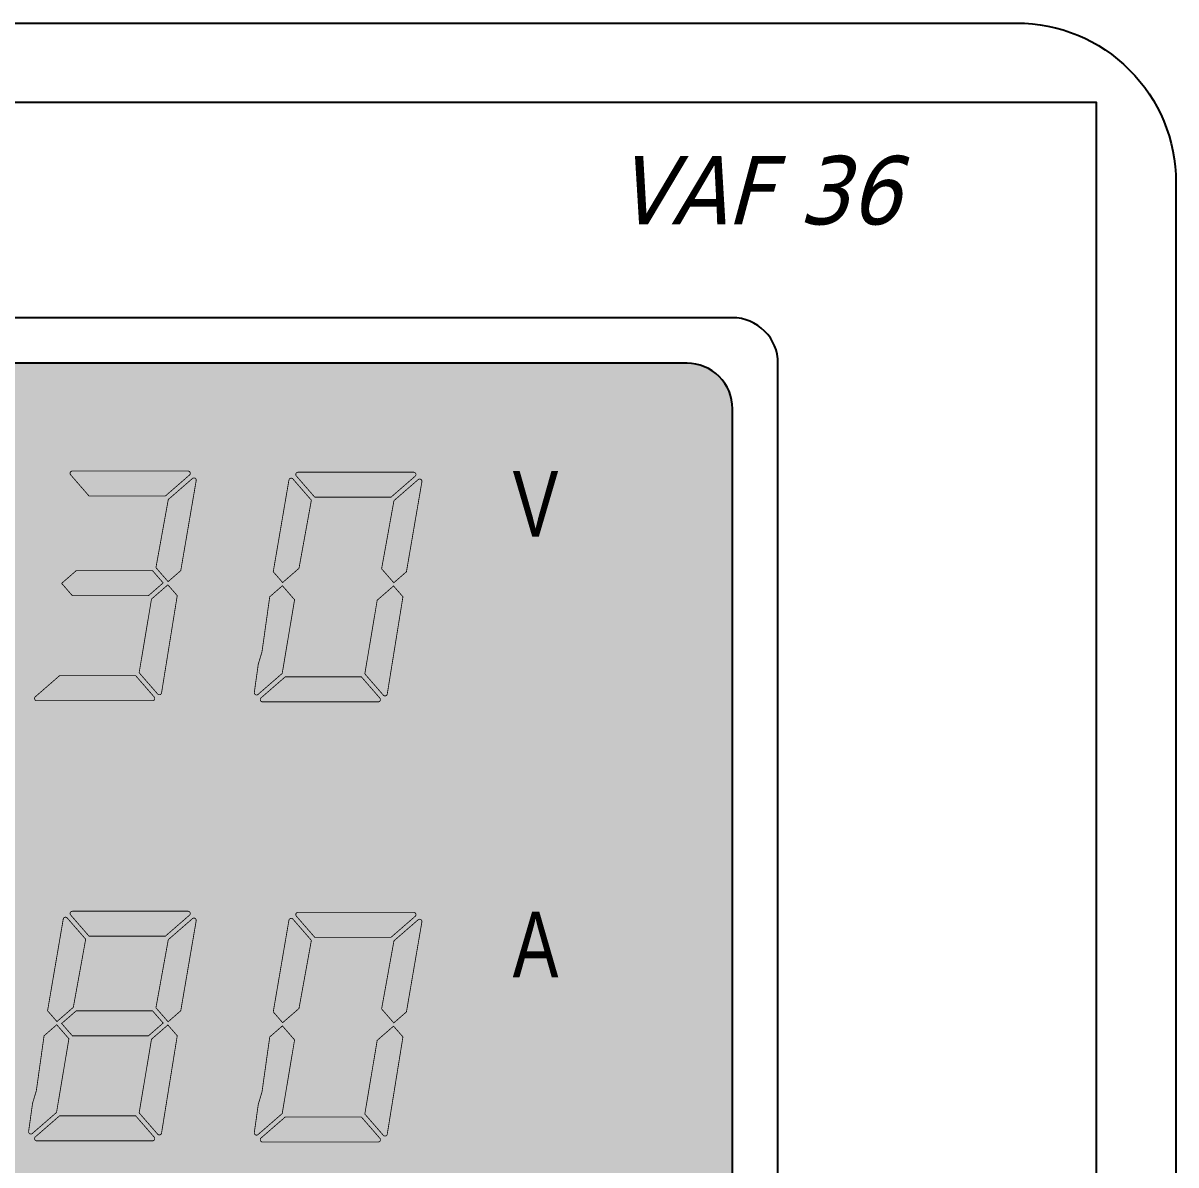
# Model space of a CAD drawing. Header units: millimetres. Extents: x 44190 to 77260, y -67199 to -50358.
# Drawn here: x 55471.2 to 55521.9, y -55963.5 to -55913.2 of the extents above; entities that cross this region are included whole.
import ezdxf

# ---------------------------------------------------------------- set-up
doc = ezdxf.new("R2010")
doc.units = ezdxf.units.MM
doc.header["$LTSCALE"] = 3
doc.layers.add('Text', color=7, linetype='Continuous', lineweight=13)
doc.styles.get("Standard").update_dxf_attribs({"font": 'arial.ttf'})
doc.styles.add('T25', font='', dxfattribs={"width": 0.8})
doc.styles.get('T25').set_extended_font_data('Dotum')

# ---------------------------------------------------------------- blocks, each defined once
blk = doc.blocks.new('*U22')
at = {"lineweight": 9}
h = blk.add_hatch(color=250, dxfattribs=at)
h.set_gradient(color1=(217, 227, 231), color2=(224, 232, 235), one_color=1, tint=0.9, name='INVCYLINDER')
edge = h.paths.add_edge_path()
edge.add_line((-28, -74.958), (28, -74.958))
edge.add_arc((28, -72.958), 2, 270, 360)
edge.add_line((30, -72.958), (30, -16.958))
edge.add_arc((28, -16.958), 2, 0, 90)
edge.add_line((28, -14.958), (-28, -14.958))
edge.add_arc((-28, -16.958), 2, 90, 180)
edge.add_line((-30, -16.958), (-30, -72.958))
edge.add_arc((-28, -72.958), 2, 180, 270)
for points in [[(-42.5, 0), (42.5, 0, -0.414214), (49.5, -7), (49.5, -92, -0.414214), (42.5, -99), (-42.5, -99, -0.414214), (-49.5, -92), (-49.5, -7, -0.414214)], [(-28, -74.958), (28, -74.958, 0.414214), (30, -72.958), (30, -16.958, 0.414214), (28, -14.958), (-28, -14.958, 0.414214), (-30, -16.958), (-30, -72.958, 0.414214)]]:
    blk.add_lwpolyline(points, format="xyb", close=True)
at = {"color": 56}
blk.add_lwpolyline([(-46, -95.5), (46, -95.5), (46, -3.5), (-46, -3.5)], close=True, dxfattribs=at)
at = {"color": 252, "true_color": 0x9e9e8a}
blk.add_lwpolyline([(-30, -76.958), (30, -76.958, 0.414214), (32, -74.958), (32, -14.958, 0.414214), (30, -12.958), (-30, -12.958, 0.414214), (-32, -14.958), (-32, -74.958, 0.414214)], format="xyb", close=True, dxfattribs=at)
at = {"color": 250, "linetype": 'ByBlock', "lineweight": -2, "const_width": 0.0353}
for points in [[(0.895, -19.866), (0.888, -19.857), (0.882, -19.847), (0.877, -19.836), (0.873, -19.825), (0.871, -19.813), (0.871, -19.801), (0.874, -19.774), (0.884, -19.75), (0.9, -19.73), (0.92, -19.715), (0.944, -19.704), (0.971, -19.701), (6.056, -19.701), (6.082, -19.704), (6.106, -19.715), (6.127, -19.73), (6.142, -19.75), (6.152, -19.774), (6.156, -19.801), (6.155, -19.816), (6.152, -19.829), (6.147, -19.843), (6.14, -19.855), (6.132, -19.866), (6.121, -19.876), (5.058, -20.801), (1.707, -20.801)], [(0.895, -19.866), (0.888, -19.857), (0.882, -19.847), (0.877, -19.836), (0.873, -19.825), (0.871, -19.813), (0.871, -19.801), (0.874, -19.774), (0.884, -19.75), (0.9, -19.73), (0.92, -19.715), (0.944, -19.704), (0.971, -19.701), (6.056, -19.701), (6.082, -19.704), (6.106, -19.715), (6.127, -19.73), (6.142, -19.75), (6.152, -19.774), (6.156, -19.801), (6.155, -19.816), (6.152, -19.829), (6.147, -19.843), (6.14, -19.855), (6.132, -19.866), (6.121, -19.876), (5.058, -20.801), (1.707, -20.801)], [(0.895, -19.866), (0.888, -19.857), (0.882, -19.847), (0.877, -19.836), (0.873, -19.825), (0.871, -19.813), (0.871, -19.801), (0.874, -19.774), (0.884, -19.75), (0.9, -19.73), (0.92, -19.715), (0.944, -19.704), (0.971, -19.701), (6.056, -19.701), (6.082, -19.704), (6.106, -19.715), (6.127, -19.73), (6.142, -19.75), (6.152, -19.774), (6.156, -19.801), (6.155, -19.816), (6.152, -19.829), (6.147, -19.843), (6.14, -19.855), (6.132, -19.866), (6.121, -19.876), (5.058, -20.801), (1.707, -20.801)], [(0.895, -19.866), (0.888, -19.857), (0.882, -19.847), (0.877, -19.836), (0.873, -19.825), (0.871, -19.813), (0.871, -19.801), (0.874, -19.774), (0.884, -19.75), (0.9, -19.73), (0.92, -19.715), (0.944, -19.704), (0.971, -19.701), (6.056, -19.701), (6.082, -19.704), (6.106, -19.715), (6.127, -19.73), (6.142, -19.75), (6.152, -19.774), (6.156, -19.801), (6.155, -19.816), (6.152, -19.829), (6.147, -19.843), (6.14, -19.855), (6.132, -19.866), (6.121, -19.876), (5.058, -20.801), (1.707, -20.801)], [(10.82, -19.916), (10.812, -19.907), (10.806, -19.897), (10.801, -19.886), (10.798, -19.875), (10.796, -19.863), (10.795, -19.851), (10.799, -19.824), (10.809, -19.8), (10.824, -19.78), (10.845, -19.765), (10.868, -19.754), (10.895, -19.751), (15.98, -19.751), (16.007, -19.754), (16.031, -19.765), (16.051, -19.78), (16.067, -19.8), (16.077, -19.824), (16.08, -19.851), (16.079, -19.866), (16.076, -19.879), (16.071, -19.893), (16.065, -19.905), (16.056, -19.916), (16.046, -19.926), (14.982, -20.851), (11.632, -20.851)], [(10.82, -19.916), (10.812, -19.907), (10.806, -19.897), (10.801, -19.886), (10.798, -19.875), (10.796, -19.863), (10.795, -19.851), (10.799, -19.824), (10.809, -19.8), (10.824, -19.78), (10.845, -19.765), (10.868, -19.754), (10.895, -19.751), (15.98, -19.751), (16.007, -19.754), (16.031, -19.765), (16.051, -19.78), (16.067, -19.8), (16.077, -19.824), (16.08, -19.851), (16.079, -19.866), (16.076, -19.879), (16.071, -19.893), (16.065, -19.905), (16.056, -19.916), (16.046, -19.926), (14.982, -20.851), (11.632, -20.851)], [(10.82, -19.916), (10.812, -19.907), (10.806, -19.897), (10.801, -19.886), (10.798, -19.875), (10.796, -19.863), (10.795, -19.851), (10.799, -19.824), (10.809, -19.8), (10.824, -19.78), (10.845, -19.765), (10.868, -19.754), (10.895, -19.751), (15.98, -19.751), (16.007, -19.754), (16.031, -19.765), (16.051, -19.78), (16.067, -19.8), (16.077, -19.824), (16.08, -19.851), (16.079, -19.866), (16.076, -19.879), (16.071, -19.893), (16.065, -19.905), (16.056, -19.916), (16.046, -19.926), (14.982, -20.851), (11.632, -20.851)], [(10.82, -19.916), (10.812, -19.907), (10.806, -19.897), (10.801, -19.886), (10.798, -19.875), (10.796, -19.863), (10.795, -19.851), (10.799, -19.824), (10.809, -19.8), (10.824, -19.78), (10.845, -19.765), (10.868, -19.754), (10.895, -19.751), (15.98, -19.751), (16.007, -19.754), (16.031, -19.765), (16.051, -19.78), (16.067, -19.8), (16.077, -19.824), (16.08, -19.851), (16.079, -19.866), (16.076, -19.879), (16.071, -19.893), (16.065, -19.905), (16.056, -19.916), (16.046, -19.926), (14.982, -20.851), (11.632, -20.851)], [(4.646, -23.948), (5.189, -20.952), (6.253, -20.027), (6.262, -20.02), (6.273, -20.014), (6.283, -20.009), (6.294, -20.005), (6.306, -20.003), (6.318, -20.003), (6.345, -20.006), (6.369, -20.016), (6.389, -20.032), (6.405, -20.052), (6.415, -20.076), (6.418, -20.103), (6.418, -20.105), (6.418, -20.107), (6.418, -20.11), (6.418, -20.112), (6.418, -20.114), (6.417, -20.117), (5.738, -24.079), (5.181, -24.563)], [(4.646, -23.948), (5.189, -20.952), (6.253, -20.027), (6.262, -20.02), (6.273, -20.014), (6.283, -20.009), (6.294, -20.005), (6.306, -20.003), (6.318, -20.003), (6.345, -20.006), (6.369, -20.016), (6.389, -20.032), (6.405, -20.052), (6.415, -20.076), (6.418, -20.103), (6.418, -20.105), (6.418, -20.107), (6.418, -20.11), (6.418, -20.112), (6.418, -20.114), (6.417, -20.117), (5.738, -24.079), (5.181, -24.563)], [(4.646, -23.948), (5.189, -20.952), (6.253, -20.027), (6.262, -20.02), (6.273, -20.014), (6.283, -20.009), (6.294, -20.005), (6.306, -20.003), (6.318, -20.003), (6.345, -20.006), (6.369, -20.016), (6.389, -20.032), (6.405, -20.052), (6.415, -20.076), (6.418, -20.103), (6.418, -20.105), (6.418, -20.107), (6.418, -20.11), (6.418, -20.112), (6.418, -20.114), (6.417, -20.117), (5.738, -24.079), (5.181, -24.563)], [(4.646, -23.948), (5.189, -20.952), (6.253, -20.027), (6.262, -20.02), (6.273, -20.014), (6.283, -20.009), (6.294, -20.005), (6.306, -20.003), (6.318, -20.003), (6.345, -20.006), (6.369, -20.016), (6.389, -20.032), (6.405, -20.052), (6.415, -20.076), (6.418, -20.103), (6.418, -20.105), (6.418, -20.107), (6.418, -20.11), (6.418, -20.112), (6.418, -20.114), (6.417, -20.117), (5.738, -24.079), (5.181, -24.563)], [(10.218, -24.603), (9.805, -24.129), (10.494, -20.099), (10.5, -20.076), (10.512, -20.055), (10.527, -20.038), (10.547, -20.025), (10.569, -20.016), (10.593, -20.013), (10.608, -20.014), (10.622, -20.017), (10.635, -20.022), (10.647, -20.029), (10.658, -20.037), (10.669, -20.048), (11.481, -20.982), (10.937, -23.978)], [(10.218, -24.603), (9.805, -24.129), (10.494, -20.099), (10.5, -20.076), (10.512, -20.055), (10.527, -20.038), (10.547, -20.025), (10.569, -20.016), (10.593, -20.013), (10.608, -20.014), (10.622, -20.017), (10.635, -20.022), (10.647, -20.029), (10.658, -20.037), (10.669, -20.048), (11.481, -20.982), (10.937, -23.978)], [(10.218, -24.603), (9.805, -24.129), (10.494, -20.099), (10.5, -20.076), (10.512, -20.055), (10.527, -20.038), (10.547, -20.025), (10.569, -20.016), (10.593, -20.013), (10.608, -20.014), (10.622, -20.017), (10.635, -20.022), (10.647, -20.029), (10.658, -20.037), (10.669, -20.048), (11.481, -20.982), (10.937, -23.978)], [(10.218, -24.603), (9.805, -24.129), (10.494, -20.099), (10.5, -20.076), (10.512, -20.055), (10.527, -20.038), (10.547, -20.025), (10.569, -20.016), (10.593, -20.013), (10.608, -20.014), (10.622, -20.017), (10.635, -20.022), (10.647, -20.029), (10.658, -20.037), (10.669, -20.048), (11.481, -20.982), (10.937, -23.978)], [(14.57, -23.998), (15.113, -21.002), (16.177, -20.077), (16.187, -20.07), (16.197, -20.064), (16.207, -20.059), (16.219, -20.055), (16.23, -20.053), (16.243, -20.053), (16.269, -20.056), (16.293, -20.066), (16.313, -20.082), (16.329, -20.102), (16.339, -20.126), (16.343, -20.153), (16.343, -20.155), (16.342, -20.157), (16.342, -20.16), (16.342, -20.162), (16.342, -20.164), (16.342, -20.167), (15.662, -24.129), (15.105, -24.613)], [(14.57, -23.998), (15.113, -21.002), (16.177, -20.077), (16.187, -20.07), (16.197, -20.064), (16.207, -20.059), (16.219, -20.055), (16.23, -20.053), (16.243, -20.053), (16.269, -20.056), (16.293, -20.066), (16.313, -20.082), (16.329, -20.102), (16.339, -20.126), (16.343, -20.153), (16.343, -20.155), (16.342, -20.157), (16.342, -20.16), (16.342, -20.162), (16.342, -20.164), (16.342, -20.167), (15.662, -24.129), (15.105, -24.613)], [(14.57, -23.998), (15.113, -21.002), (16.177, -20.077), (16.187, -20.07), (16.197, -20.064), (16.207, -20.059), (16.219, -20.055), (16.23, -20.053), (16.243, -20.053), (16.269, -20.056), (16.293, -20.066), (16.313, -20.082), (16.329, -20.102), (16.339, -20.126), (16.343, -20.153), (16.343, -20.155), (16.342, -20.157), (16.342, -20.16), (16.342, -20.162), (16.342, -20.164), (16.342, -20.167), (15.662, -24.129), (15.105, -24.613)], [(14.57, -23.998), (15.113, -21.002), (16.177, -20.077), (16.187, -20.07), (16.197, -20.064), (16.207, -20.059), (16.219, -20.055), (16.23, -20.053), (16.243, -20.053), (16.269, -20.056), (16.293, -20.066), (16.313, -20.082), (16.329, -20.102), (16.339, -20.126), (16.343, -20.153), (16.343, -20.155), (16.342, -20.157), (16.342, -20.16), (16.342, -20.162), (16.342, -20.164), (16.342, -20.167), (15.662, -24.129), (15.105, -24.613)], [(0.97, -25.179), (0.5, -24.639), (1.144, -24.079), (4.495, -24.079), (4.964, -24.619), (4.32, -25.179)], [(0.97, -25.179), (0.5, -24.639), (1.144, -24.079), (4.495, -24.079), (4.964, -24.619), (4.32, -25.179)], [(0.97, -25.179), (0.5, -24.639), (1.144, -24.079), (4.495, -24.079), (4.964, -24.619), (4.32, -25.179)], [(0.97, -25.179), (0.5, -24.639), (1.144, -24.079), (4.495, -24.079), (4.964, -24.619), (4.32, -25.179)], [(5.583, -25.179), (5.171, -24.704), (4.451, -25.33), (3.908, -28.57), (4.72, -29.504), (4.73, -29.515), (4.742, -29.523), (4.754, -29.53), (4.767, -29.535), (4.781, -29.538), (4.795, -29.538), (4.82, -29.536), (4.842, -29.527), (4.861, -29.514), (4.877, -29.497), (4.888, -29.476), (4.894, -29.452)], [(5.583, -25.179), (5.171, -24.704), (4.451, -25.33), (3.908, -28.57), (4.72, -29.504), (4.73, -29.515), (4.742, -29.523), (4.754, -29.53), (4.767, -29.535), (4.781, -29.538), (4.795, -29.538), (4.82, -29.536), (4.842, -29.527), (4.861, -29.514), (4.877, -29.497), (4.888, -29.476), (4.894, -29.452)], [(5.583, -25.179), (5.171, -24.704), (4.451, -25.33), (3.908, -28.57), (4.72, -29.504), (4.73, -29.515), (4.742, -29.523), (4.754, -29.53), (4.767, -29.535), (4.781, -29.538), (4.795, -29.538), (4.82, -29.536), (4.842, -29.527), (4.861, -29.514), (4.877, -29.497), (4.888, -29.476), (4.894, -29.452)], [(5.583, -25.179), (5.171, -24.704), (4.451, -25.33), (3.908, -28.57), (4.72, -29.504), (4.73, -29.515), (4.742, -29.523), (4.754, -29.53), (4.767, -29.535), (4.781, -29.538), (4.795, -29.538), (4.82, -29.536), (4.842, -29.527), (4.861, -29.514), (4.877, -29.497), (4.888, -29.476), (4.894, -29.452)], [(9.136, -29.524), (10.199, -28.6), (10.743, -25.36), (10.208, -24.744), (9.651, -25.229), (9.6, -25.588), (9.474, -26.485), (9.31, -27.651), (9.147, -28.19), (9.021, -29.088), (8.97, -29.449), (8.974, -29.476), (8.984, -29.499), (9, -29.52), (9.02, -29.535), (9.044, -29.545), (9.07, -29.549), (9.083, -29.548), (9.094, -29.546), (9.105, -29.543), (9.116, -29.538), (9.126, -29.532)], [(9.136, -29.524), (10.199, -28.6), (10.743, -25.36), (10.208, -24.744), (9.651, -25.229), (9.6, -25.588), (9.474, -26.485), (9.31, -27.651), (9.147, -28.19), (9.021, -29.088), (8.97, -29.449), (8.974, -29.476), (8.984, -29.499), (9, -29.52), (9.02, -29.535), (9.044, -29.545), (9.07, -29.549), (9.083, -29.548), (9.094, -29.546), (9.105, -29.543), (9.116, -29.538), (9.126, -29.532)], [(9.136, -29.524), (10.199, -28.6), (10.743, -25.36), (10.208, -24.744), (9.651, -25.229), (9.6, -25.588), (9.474, -26.485), (9.31, -27.651), (9.147, -28.19), (9.021, -29.088), (8.97, -29.449), (8.974, -29.476), (8.984, -29.499), (9, -29.52), (9.02, -29.535), (9.044, -29.545), (9.07, -29.549), (9.083, -29.548), (9.094, -29.546), (9.105, -29.543), (9.116, -29.538), (9.126, -29.532)], [(9.136, -29.524), (10.199, -28.6), (10.743, -25.36), (10.208, -24.744), (9.651, -25.229), (9.6, -25.588), (9.474, -26.485), (9.31, -27.651), (9.147, -28.19), (9.021, -29.088), (8.97, -29.449), (8.974, -29.476), (8.984, -29.499), (9, -29.52), (9.02, -29.535), (9.044, -29.545), (9.07, -29.549), (9.083, -29.548), (9.094, -29.546), (9.105, -29.543), (9.116, -29.538), (9.126, -29.532)], [(15.508, -25.229), (15.095, -24.754), (14.376, -25.38), (13.832, -28.62), (14.644, -29.554), (14.655, -29.565), (14.666, -29.573), (14.678, -29.58), (14.691, -29.585), (14.705, -29.588), (14.72, -29.588), (14.744, -29.586), (14.766, -29.577), (14.786, -29.564), (14.801, -29.547), (14.813, -29.526), (14.819, -29.502)], [(15.508, -25.229), (15.095, -24.754), (14.376, -25.38), (13.832, -28.62), (14.644, -29.554), (14.655, -29.565), (14.666, -29.573), (14.678, -29.58), (14.691, -29.585), (14.705, -29.588), (14.72, -29.588), (14.744, -29.586), (14.766, -29.577), (14.786, -29.564), (14.801, -29.547), (14.813, -29.526), (14.819, -29.502)], [(15.508, -25.229), (15.095, -24.754), (14.376, -25.38), (13.832, -28.62), (14.644, -29.554), (14.655, -29.565), (14.666, -29.573), (14.678, -29.58), (14.691, -29.585), (14.705, -29.588), (14.72, -29.588), (14.744, -29.586), (14.766, -29.577), (14.786, -29.564), (14.801, -29.547), (14.813, -29.526), (14.819, -29.502)], [(15.508, -25.229), (15.095, -24.754), (14.376, -25.38), (13.832, -28.62), (14.644, -29.554), (14.655, -29.565), (14.666, -29.573), (14.678, -29.58), (14.691, -29.585), (14.705, -29.588), (14.72, -29.588), (14.744, -29.586), (14.766, -29.577), (14.786, -29.564), (14.801, -29.547), (14.813, -29.526), (14.819, -29.502)], [(-0.592, -29.801), (-0.618, -29.797), (-0.642, -29.787), (-0.662, -29.772), (-0.678, -29.751), (-0.688, -29.727), (-0.692, -29.701), (-0.691, -29.686), (-0.688, -29.672), (-0.683, -29.659), (-0.676, -29.647), (-0.668, -29.636), (-0.657, -29.625), (0.406, -28.701), (3.757, -28.701), (4.569, -29.635), (4.577, -29.645), (4.583, -29.655), (4.587, -29.666), (4.591, -29.677), (4.593, -29.689), (4.594, -29.701), (4.59, -29.727), (4.58, -29.751), (4.564, -29.772), (4.544, -29.787), (4.52, -29.797), (4.493, -29.801)], [(-0.592, -29.801), (-0.618, -29.797), (-0.642, -29.787), (-0.662, -29.772), (-0.678, -29.751), (-0.688, -29.727), (-0.692, -29.701), (-0.691, -29.686), (-0.688, -29.672), (-0.683, -29.659), (-0.676, -29.647), (-0.668, -29.636), (-0.657, -29.625), (0.406, -28.701), (3.757, -28.701), (4.569, -29.635), (4.577, -29.645), (4.583, -29.655), (4.587, -29.666), (4.591, -29.677), (4.593, -29.689), (4.594, -29.701), (4.59, -29.727), (4.58, -29.751), (4.564, -29.772), (4.544, -29.787), (4.52, -29.797), (4.493, -29.801)], [(-0.592, -29.801), (-0.618, -29.797), (-0.642, -29.787), (-0.662, -29.772), (-0.678, -29.751), (-0.688, -29.727), (-0.692, -29.701), (-0.691, -29.686), (-0.688, -29.672), (-0.683, -29.659), (-0.676, -29.647), (-0.668, -29.636), (-0.657, -29.625), (0.406, -28.701), (3.757, -28.701), (4.569, -29.635), (4.577, -29.645), (4.583, -29.655), (4.587, -29.666), (4.591, -29.677), (4.593, -29.689), (4.594, -29.701), (4.59, -29.727), (4.58, -29.751), (4.564, -29.772), (4.544, -29.787), (4.52, -29.797), (4.493, -29.801)], [(-0.592, -29.801), (-0.618, -29.797), (-0.642, -29.787), (-0.662, -29.772), (-0.678, -29.751), (-0.688, -29.727), (-0.692, -29.701), (-0.691, -29.686), (-0.688, -29.672), (-0.683, -29.659), (-0.676, -29.647), (-0.668, -29.636), (-0.657, -29.625), (0.406, -28.701), (3.757, -28.701), (4.569, -29.635), (4.577, -29.645), (4.583, -29.655), (4.587, -29.666), (4.591, -29.677), (4.593, -29.689), (4.594, -29.701), (4.59, -29.727), (4.58, -29.751), (4.564, -29.772), (4.544, -29.787), (4.52, -29.797), (4.493, -29.801)], [(9.333, -29.851), (9.306, -29.847), (9.282, -29.837), (9.262, -29.822), (9.246, -29.801), (9.236, -29.777), (9.233, -29.751), (9.234, -29.736), (9.237, -29.722), (9.241, -29.709), (9.248, -29.697), (9.257, -29.686), (9.267, -29.675), (10.331, -28.751), (13.681, -28.751), (14.493, -29.685), (14.501, -29.695), (14.507, -29.705), (14.512, -29.716), (14.515, -29.727), (14.517, -29.739), (14.518, -29.751), (14.514, -29.777), (14.504, -29.801), (14.489, -29.822), (14.468, -29.837), (14.444, -29.847), (14.418, -29.851)], [(9.333, -29.851), (9.306, -29.847), (9.282, -29.837), (9.262, -29.822), (9.246, -29.801), (9.236, -29.777), (9.233, -29.751), (9.234, -29.736), (9.237, -29.722), (9.241, -29.709), (9.248, -29.697), (9.257, -29.686), (9.267, -29.675), (10.331, -28.751), (13.681, -28.751), (14.493, -29.685), (14.501, -29.695), (14.507, -29.705), (14.512, -29.716), (14.515, -29.727), (14.517, -29.739), (14.518, -29.751), (14.514, -29.777), (14.504, -29.801), (14.489, -29.822), (14.468, -29.837), (14.444, -29.847), (14.418, -29.851)], [(9.333, -29.851), (9.306, -29.847), (9.282, -29.837), (9.262, -29.822), (9.246, -29.801), (9.236, -29.777), (9.233, -29.751), (9.234, -29.736), (9.237, -29.722), (9.241, -29.709), (9.248, -29.697), (9.257, -29.686), (9.267, -29.675), (10.331, -28.751), (13.681, -28.751), (14.493, -29.685), (14.501, -29.695), (14.507, -29.705), (14.512, -29.716), (14.515, -29.727), (14.517, -29.739), (14.518, -29.751), (14.514, -29.777), (14.504, -29.801), (14.489, -29.822), (14.468, -29.837), (14.444, -29.847), (14.418, -29.851)], [(9.333, -29.851), (9.306, -29.847), (9.282, -29.837), (9.262, -29.822), (9.246, -29.801), (9.236, -29.777), (9.233, -29.751), (9.234, -29.736), (9.237, -29.722), (9.241, -29.709), (9.248, -29.697), (9.257, -29.686), (9.267, -29.675), (10.331, -28.751), (13.681, -28.751), (14.493, -29.685), (14.501, -29.695), (14.507, -29.705), (14.512, -29.716), (14.515, -29.727), (14.517, -29.739), (14.518, -29.751), (14.514, -29.777), (14.504, -29.801), (14.489, -29.822), (14.468, -29.837), (14.444, -29.847), (14.418, -29.851)], [(0.293, -43.909), (-0.119, -43.435), (0.57, -39.405), (0.576, -39.382), (0.587, -39.361), (0.603, -39.344), (0.622, -39.331), (0.644, -39.322), (0.669, -39.319), (0.683, -39.32), (0.697, -39.323), (0.71, -39.328), (0.723, -39.335), (0.734, -39.343), (0.744, -39.354), (1.557, -40.288), (1.013, -43.284)], [(0.293, -43.909), (-0.119, -43.435), (0.57, -39.405), (0.576, -39.382), (0.587, -39.361), (0.603, -39.344), (0.622, -39.331), (0.644, -39.322), (0.669, -39.319), (0.683, -39.32), (0.697, -39.323), (0.71, -39.328), (0.723, -39.335), (0.734, -39.343), (0.744, -39.354), (1.557, -40.288), (1.013, -43.284)], [(0.293, -43.909), (-0.119, -43.435), (0.57, -39.405), (0.576, -39.382), (0.587, -39.361), (0.603, -39.344), (0.622, -39.331), (0.644, -39.322), (0.669, -39.319), (0.683, -39.32), (0.697, -39.323), (0.71, -39.328), (0.723, -39.335), (0.734, -39.343), (0.744, -39.354), (1.557, -40.288), (1.013, -43.284)], [(0.293, -43.909), (-0.119, -43.435), (0.57, -39.405), (0.576, -39.382), (0.587, -39.361), (0.603, -39.344), (0.622, -39.331), (0.644, -39.322), (0.669, -39.319), (0.683, -39.32), (0.697, -39.323), (0.71, -39.328), (0.723, -39.335), (0.734, -39.343), (0.744, -39.354), (1.557, -40.288), (1.013, -43.284)], [(0.895, -39.222), (0.888, -39.213), (0.882, -39.203), (0.877, -39.192), (0.873, -39.181), (0.871, -39.169), (0.871, -39.157), (0.874, -39.13), (0.884, -39.106), (0.9, -39.086), (0.92, -39.071), (0.944, -39.06), (0.971, -39.057), (6.056, -39.057), (6.082, -39.06), (6.106, -39.071), (6.127, -39.086), (6.142, -39.106), (6.152, -39.13), (6.156, -39.157), (6.155, -39.172), (6.152, -39.185), (6.147, -39.199), (6.14, -39.211), (6.132, -39.222), (6.121, -39.232), (5.058, -40.157), (1.707, -40.157)], [(0.895, -39.222), (0.888, -39.213), (0.882, -39.203), (0.877, -39.192), (0.873, -39.181), (0.871, -39.169), (0.871, -39.157), (0.874, -39.13), (0.884, -39.106), (0.9, -39.086), (0.92, -39.071), (0.944, -39.06), (0.971, -39.057), (6.056, -39.057), (6.082, -39.06), (6.106, -39.071), (6.127, -39.086), (6.142, -39.106), (6.152, -39.13), (6.156, -39.157), (6.155, -39.172), (6.152, -39.185), (6.147, -39.199), (6.14, -39.211), (6.132, -39.222), (6.121, -39.232), (5.058, -40.157), (1.707, -40.157)], [(0.895, -39.222), (0.888, -39.213), (0.882, -39.203), (0.877, -39.192), (0.873, -39.181), (0.871, -39.169), (0.871, -39.157), (0.874, -39.13), (0.884, -39.106), (0.9, -39.086), (0.92, -39.071), (0.944, -39.06), (0.971, -39.057), (6.056, -39.057), (6.082, -39.06), (6.106, -39.071), (6.127, -39.086), (6.142, -39.106), (6.152, -39.13), (6.156, -39.157), (6.155, -39.172), (6.152, -39.185), (6.147, -39.199), (6.14, -39.211), (6.132, -39.222), (6.121, -39.232), (5.058, -40.157), (1.707, -40.157)], [(0.895, -39.222), (0.888, -39.213), (0.882, -39.203), (0.877, -39.192), (0.873, -39.181), (0.871, -39.169), (0.871, -39.157), (0.874, -39.13), (0.884, -39.106), (0.9, -39.086), (0.92, -39.071), (0.944, -39.06), (0.971, -39.057), (6.056, -39.057), (6.082, -39.06), (6.106, -39.071), (6.127, -39.086), (6.142, -39.106), (6.152, -39.13), (6.156, -39.157), (6.155, -39.172), (6.152, -39.185), (6.147, -39.199), (6.14, -39.211), (6.132, -39.222), (6.121, -39.232), (5.058, -40.157), (1.707, -40.157)], [(4.646, -43.304), (5.189, -40.308), (6.253, -39.383), (6.262, -39.376), (6.273, -39.37), (6.283, -39.365), (6.294, -39.361), (6.306, -39.359), (6.318, -39.359), (6.345, -39.362), (6.369, -39.372), (6.389, -39.388), (6.405, -39.408), (6.415, -39.432), (6.418, -39.459), (6.418, -39.461), (6.418, -39.463), (6.418, -39.466), (6.418, -39.468), (6.418, -39.47), (6.417, -39.473), (5.738, -43.435), (5.181, -43.919)], [(4.646, -43.304), (5.189, -40.308), (6.253, -39.383), (6.262, -39.376), (6.273, -39.37), (6.283, -39.365), (6.294, -39.361), (6.306, -39.359), (6.318, -39.359), (6.345, -39.362), (6.369, -39.372), (6.389, -39.388), (6.405, -39.408), (6.415, -39.432), (6.418, -39.459), (6.418, -39.461), (6.418, -39.463), (6.418, -39.466), (6.418, -39.468), (6.418, -39.47), (6.417, -39.473), (5.738, -43.435), (5.181, -43.919)], [(4.646, -43.304), (5.189, -40.308), (6.253, -39.383), (6.262, -39.376), (6.273, -39.37), (6.283, -39.365), (6.294, -39.361), (6.306, -39.359), (6.318, -39.359), (6.345, -39.362), (6.369, -39.372), (6.389, -39.388), (6.405, -39.408), (6.415, -39.432), (6.418, -39.459), (6.418, -39.461), (6.418, -39.463), (6.418, -39.466), (6.418, -39.468), (6.418, -39.47), (6.417, -39.473), (5.738, -43.435), (5.181, -43.919)], [(4.646, -43.304), (5.189, -40.308), (6.253, -39.383), (6.262, -39.376), (6.273, -39.37), (6.283, -39.365), (6.294, -39.361), (6.306, -39.359), (6.318, -39.359), (6.345, -39.362), (6.369, -39.372), (6.389, -39.388), (6.405, -39.408), (6.415, -39.432), (6.418, -39.459), (6.418, -39.461), (6.418, -39.463), (6.418, -39.466), (6.418, -39.468), (6.418, -39.47), (6.417, -39.473), (5.738, -43.435), (5.181, -43.919)], [(10.218, -43.959), (9.805, -43.485), (10.494, -39.455), (10.5, -39.432), (10.512, -39.411), (10.527, -39.394), (10.547, -39.381), (10.569, -39.372), (10.593, -39.369), (10.608, -39.37), (10.622, -39.373), (10.635, -39.378), (10.647, -39.385), (10.658, -39.393), (10.669, -39.404), (11.481, -40.338), (10.937, -43.334)], [(10.218, -43.959), (9.805, -43.485), (10.494, -39.455), (10.5, -39.432), (10.512, -39.411), (10.527, -39.394), (10.547, -39.381), (10.569, -39.372), (10.593, -39.369), (10.608, -39.37), (10.622, -39.373), (10.635, -39.378), (10.647, -39.385), (10.658, -39.393), (10.669, -39.404), (11.481, -40.338), (10.937, -43.334)], [(10.218, -43.959), (9.805, -43.485), (10.494, -39.455), (10.5, -39.432), (10.512, -39.411), (10.527, -39.394), (10.547, -39.381), (10.569, -39.372), (10.593, -39.369), (10.608, -39.37), (10.622, -39.373), (10.635, -39.378), (10.647, -39.385), (10.658, -39.393), (10.669, -39.404), (11.481, -40.338), (10.937, -43.334)], [(10.218, -43.959), (9.805, -43.485), (10.494, -39.455), (10.5, -39.432), (10.512, -39.411), (10.527, -39.394), (10.547, -39.381), (10.569, -39.372), (10.593, -39.369), (10.608, -39.37), (10.622, -39.373), (10.635, -39.378), (10.647, -39.385), (10.658, -39.393), (10.669, -39.404), (11.481, -40.338), (10.937, -43.334)], [(10.82, -39.272), (10.812, -39.263), (10.806, -39.253), (10.801, -39.242), (10.798, -39.231), (10.796, -39.219), (10.795, -39.207), (10.799, -39.18), (10.809, -39.156), (10.824, -39.136), (10.845, -39.121), (10.868, -39.11), (10.895, -39.107), (15.98, -39.107), (16.007, -39.11), (16.031, -39.121), (16.051, -39.136), (16.067, -39.156), (16.077, -39.18), (16.08, -39.207), (16.079, -39.222), (16.076, -39.235), (16.071, -39.249), (16.065, -39.261), (16.056, -39.272), (16.046, -39.282), (14.982, -40.207), (11.632, -40.207)], [(10.82, -39.272), (10.812, -39.263), (10.806, -39.253), (10.801, -39.242), (10.798, -39.231), (10.796, -39.219), (10.795, -39.207), (10.799, -39.18), (10.809, -39.156), (10.824, -39.136), (10.845, -39.121), (10.868, -39.11), (10.895, -39.107), (15.98, -39.107), (16.007, -39.11), (16.031, -39.121), (16.051, -39.136), (16.067, -39.156), (16.077, -39.18), (16.08, -39.207), (16.079, -39.222), (16.076, -39.235), (16.071, -39.249), (16.065, -39.261), (16.056, -39.272), (16.046, -39.282), (14.982, -40.207), (11.632, -40.207)], [(10.82, -39.272), (10.812, -39.263), (10.806, -39.253), (10.801, -39.242), (10.798, -39.231), (10.796, -39.219), (10.795, -39.207), (10.799, -39.18), (10.809, -39.156), (10.824, -39.136), (10.845, -39.121), (10.868, -39.11), (10.895, -39.107), (15.98, -39.107), (16.007, -39.11), (16.031, -39.121), (16.051, -39.136), (16.067, -39.156), (16.077, -39.18), (16.08, -39.207), (16.079, -39.222), (16.076, -39.235), (16.071, -39.249), (16.065, -39.261), (16.056, -39.272), (16.046, -39.282), (14.982, -40.207), (11.632, -40.207)], [(10.82, -39.272), (10.812, -39.263), (10.806, -39.253), (10.801, -39.242), (10.798, -39.231), (10.796, -39.219), (10.795, -39.207), (10.799, -39.18), (10.809, -39.156), (10.824, -39.136), (10.845, -39.121), (10.868, -39.11), (10.895, -39.107), (15.98, -39.107), (16.007, -39.11), (16.031, -39.121), (16.051, -39.136), (16.067, -39.156), (16.077, -39.18), (16.08, -39.207), (16.079, -39.222), (16.076, -39.235), (16.071, -39.249), (16.065, -39.261), (16.056, -39.272), (16.046, -39.282), (14.982, -40.207), (11.632, -40.207)], [(14.57, -43.354), (15.113, -40.358), (16.177, -39.433), (16.187, -39.426), (16.197, -39.42), (16.207, -39.415), (16.219, -39.411), (16.23, -39.409), (16.243, -39.409), (16.269, -39.412), (16.293, -39.422), (16.313, -39.438), (16.329, -39.458), (16.339, -39.482), (16.343, -39.509), (16.343, -39.511), (16.342, -39.513), (16.342, -39.516), (16.342, -39.518), (16.342, -39.52), (16.342, -39.523), (15.662, -43.485), (15.105, -43.969)], [(14.57, -43.354), (15.113, -40.358), (16.177, -39.433), (16.187, -39.426), (16.197, -39.42), (16.207, -39.415), (16.219, -39.411), (16.23, -39.409), (16.243, -39.409), (16.269, -39.412), (16.293, -39.422), (16.313, -39.438), (16.329, -39.458), (16.339, -39.482), (16.343, -39.509), (16.343, -39.511), (16.342, -39.513), (16.342, -39.516), (16.342, -39.518), (16.342, -39.52), (16.342, -39.523), (15.662, -43.485), (15.105, -43.969)], [(14.57, -43.354), (15.113, -40.358), (16.177, -39.433), (16.187, -39.426), (16.197, -39.42), (16.207, -39.415), (16.219, -39.411), (16.23, -39.409), (16.243, -39.409), (16.269, -39.412), (16.293, -39.422), (16.313, -39.438), (16.329, -39.458), (16.339, -39.482), (16.343, -39.509), (16.343, -39.511), (16.342, -39.513), (16.342, -39.516), (16.342, -39.518), (16.342, -39.52), (16.342, -39.523), (15.662, -43.485), (15.105, -43.969)], [(14.57, -43.354), (15.113, -40.358), (16.177, -39.433), (16.187, -39.426), (16.197, -39.42), (16.207, -39.415), (16.219, -39.411), (16.23, -39.409), (16.243, -39.409), (16.269, -39.412), (16.293, -39.422), (16.313, -39.438), (16.329, -39.458), (16.339, -39.482), (16.343, -39.509), (16.343, -39.511), (16.342, -39.513), (16.342, -39.516), (16.342, -39.518), (16.342, -39.52), (16.342, -39.523), (15.662, -43.485), (15.105, -43.969)], [(0.97, -44.535), (0.5, -43.995), (1.144, -43.435), (4.495, -43.435), (4.964, -43.975), (4.32, -44.535)], [(0.97, -44.535), (0.5, -43.995), (1.144, -43.435), (4.495, -43.435), (4.964, -43.975), (4.32, -44.535)], [(0.97, -44.535), (0.5, -43.995), (1.144, -43.435), (4.495, -43.435), (4.964, -43.975), (4.32, -44.535)], [(0.97, -44.535), (0.5, -43.995), (1.144, -43.435), (4.495, -43.435), (4.964, -43.975), (4.32, -44.535)], [(-0.788, -48.83), (0.275, -47.906), (0.819, -44.666), (0.284, -44.05), (-0.274, -44.535), (-0.324, -44.894), (-0.45, -45.791), (-0.614, -46.957), (-0.778, -47.496), (-0.904, -48.394), (-0.954, -48.755), (-0.951, -48.782), (-0.94, -48.805), (-0.925, -48.826), (-0.905, -48.841), (-0.881, -48.851), (-0.854, -48.855), (-0.842, -48.854), (-0.83, -48.852), (-0.819, -48.849), (-0.808, -48.844), (-0.798, -48.838)], [(-0.788, -48.83), (0.275, -47.906), (0.819, -44.666), (0.284, -44.05), (-0.274, -44.535), (-0.324, -44.894), (-0.45, -45.791), (-0.614, -46.957), (-0.778, -47.496), (-0.904, -48.394), (-0.954, -48.755), (-0.951, -48.782), (-0.94, -48.805), (-0.925, -48.826), (-0.905, -48.841), (-0.881, -48.851), (-0.854, -48.855), (-0.842, -48.854), (-0.83, -48.852), (-0.819, -48.849), (-0.808, -48.844), (-0.798, -48.838)], [(-0.788, -48.83), (0.275, -47.906), (0.819, -44.666), (0.284, -44.05), (-0.274, -44.535), (-0.324, -44.894), (-0.45, -45.791), (-0.614, -46.957), (-0.778, -47.496), (-0.904, -48.394), (-0.954, -48.755), (-0.951, -48.782), (-0.94, -48.805), (-0.925, -48.826), (-0.905, -48.841), (-0.881, -48.851), (-0.854, -48.855), (-0.842, -48.854), (-0.83, -48.852), (-0.819, -48.849), (-0.808, -48.844), (-0.798, -48.838)], [(-0.788, -48.83), (0.275, -47.906), (0.819, -44.666), (0.284, -44.05), (-0.274, -44.535), (-0.324, -44.894), (-0.45, -45.791), (-0.614, -46.957), (-0.778, -47.496), (-0.904, -48.394), (-0.954, -48.755), (-0.951, -48.782), (-0.94, -48.805), (-0.925, -48.826), (-0.905, -48.841), (-0.881, -48.851), (-0.854, -48.855), (-0.842, -48.854), (-0.83, -48.852), (-0.819, -48.849), (-0.808, -48.844), (-0.798, -48.838)], [(5.583, -44.535), (5.171, -44.06), (4.451, -44.686), (3.908, -47.926), (4.72, -48.86), (4.73, -48.871), (4.742, -48.879), (4.754, -48.886), (4.767, -48.891), (4.781, -48.894), (4.795, -48.894), (4.82, -48.892), (4.842, -48.883), (4.861, -48.87), (4.877, -48.853), (4.888, -48.832), (4.894, -48.808)], [(5.583, -44.535), (5.171, -44.06), (4.451, -44.686), (3.908, -47.926), (4.72, -48.86), (4.73, -48.871), (4.742, -48.879), (4.754, -48.886), (4.767, -48.891), (4.781, -48.894), (4.795, -48.894), (4.82, -48.892), (4.842, -48.883), (4.861, -48.87), (4.877, -48.853), (4.888, -48.832), (4.894, -48.808)], [(5.583, -44.535), (5.171, -44.06), (4.451, -44.686), (3.908, -47.926), (4.72, -48.86), (4.73, -48.871), (4.742, -48.879), (4.754, -48.886), (4.767, -48.891), (4.781, -48.894), (4.795, -48.894), (4.82, -48.892), (4.842, -48.883), (4.861, -48.87), (4.877, -48.853), (4.888, -48.832), (4.894, -48.808)], [(5.583, -44.535), (5.171, -44.06), (4.451, -44.686), (3.908, -47.926), (4.72, -48.86), (4.73, -48.871), (4.742, -48.879), (4.754, -48.886), (4.767, -48.891), (4.781, -48.894), (4.795, -48.894), (4.82, -48.892), (4.842, -48.883), (4.861, -48.87), (4.877, -48.853), (4.888, -48.832), (4.894, -48.808)], [(9.136, -48.88), (10.199, -47.956), (10.743, -44.716), (10.208, -44.1), (9.651, -44.585), (9.6, -44.944), (9.474, -45.841), (9.31, -47.007), (9.147, -47.546), (9.021, -48.444), (8.97, -48.805), (8.974, -48.832), (8.984, -48.855), (9, -48.876), (9.02, -48.891), (9.044, -48.901), (9.07, -48.905), (9.083, -48.904), (9.094, -48.902), (9.105, -48.899), (9.116, -48.894), (9.126, -48.888)], [(9.136, -48.88), (10.199, -47.956), (10.743, -44.716), (10.208, -44.1), (9.651, -44.585), (9.6, -44.944), (9.474, -45.841), (9.31, -47.007), (9.147, -47.546), (9.021, -48.444), (8.97, -48.805), (8.974, -48.832), (8.984, -48.855), (9, -48.876), (9.02, -48.891), (9.044, -48.901), (9.07, -48.905), (9.083, -48.904), (9.094, -48.902), (9.105, -48.899), (9.116, -48.894), (9.126, -48.888)], [(9.136, -48.88), (10.199, -47.956), (10.743, -44.716), (10.208, -44.1), (9.651, -44.585), (9.6, -44.944), (9.474, -45.841), (9.31, -47.007), (9.147, -47.546), (9.021, -48.444), (8.97, -48.805), (8.974, -48.832), (8.984, -48.855), (9, -48.876), (9.02, -48.891), (9.044, -48.901), (9.07, -48.905), (9.083, -48.904), (9.094, -48.902), (9.105, -48.899), (9.116, -48.894), (9.126, -48.888)], [(9.136, -48.88), (10.199, -47.956), (10.743, -44.716), (10.208, -44.1), (9.651, -44.585), (9.6, -44.944), (9.474, -45.841), (9.31, -47.007), (9.147, -47.546), (9.021, -48.444), (8.97, -48.805), (8.974, -48.832), (8.984, -48.855), (9, -48.876), (9.02, -48.891), (9.044, -48.901), (9.07, -48.905), (9.083, -48.904), (9.094, -48.902), (9.105, -48.899), (9.116, -48.894), (9.126, -48.888)], [(15.508, -44.585), (15.095, -44.11), (14.376, -44.736), (13.832, -47.976), (14.644, -48.91), (14.655, -48.921), (14.666, -48.929), (14.678, -48.936), (14.691, -48.941), (14.705, -48.944), (14.72, -48.944), (14.744, -48.942), (14.766, -48.933), (14.786, -48.92), (14.801, -48.903), (14.813, -48.882), (14.819, -48.858)], [(15.508, -44.585), (15.095, -44.11), (14.376, -44.736), (13.832, -47.976), (14.644, -48.91), (14.655, -48.921), (14.666, -48.929), (14.678, -48.936), (14.691, -48.941), (14.705, -48.944), (14.72, -48.944), (14.744, -48.942), (14.766, -48.933), (14.786, -48.92), (14.801, -48.903), (14.813, -48.882), (14.819, -48.858)], [(15.508, -44.585), (15.095, -44.11), (14.376, -44.736), (13.832, -47.976), (14.644, -48.91), (14.655, -48.921), (14.666, -48.929), (14.678, -48.936), (14.691, -48.941), (14.705, -48.944), (14.72, -48.944), (14.744, -48.942), (14.766, -48.933), (14.786, -48.92), (14.801, -48.903), (14.813, -48.882), (14.819, -48.858)], [(15.508, -44.585), (15.095, -44.11), (14.376, -44.736), (13.832, -47.976), (14.644, -48.91), (14.655, -48.921), (14.666, -48.929), (14.678, -48.936), (14.691, -48.941), (14.705, -48.944), (14.72, -48.944), (14.744, -48.942), (14.766, -48.933), (14.786, -48.92), (14.801, -48.903), (14.813, -48.882), (14.819, -48.858)], [(-0.592, -49.157), (-0.618, -49.153), (-0.642, -49.143), (-0.662, -49.128), (-0.678, -49.107), (-0.688, -49.083), (-0.692, -49.057), (-0.691, -49.042), (-0.688, -49.028), (-0.683, -49.015), (-0.676, -49.003), (-0.668, -48.992), (-0.657, -48.981), (0.406, -48.057), (3.757, -48.057), (4.569, -48.991), (4.577, -49.001), (4.583, -49.011), (4.587, -49.022), (4.591, -49.033), (4.593, -49.045), (4.594, -49.057), (4.59, -49.083), (4.58, -49.107), (4.564, -49.128), (4.544, -49.143), (4.52, -49.153), (4.493, -49.157)], [(-0.592, -49.157), (-0.618, -49.153), (-0.642, -49.143), (-0.662, -49.128), (-0.678, -49.107), (-0.688, -49.083), (-0.692, -49.057), (-0.691, -49.042), (-0.688, -49.028), (-0.683, -49.015), (-0.676, -49.003), (-0.668, -48.992), (-0.657, -48.981), (0.406, -48.057), (3.757, -48.057), (4.569, -48.991), (4.577, -49.001), (4.583, -49.011), (4.587, -49.022), (4.591, -49.033), (4.593, -49.045), (4.594, -49.057), (4.59, -49.083), (4.58, -49.107), (4.564, -49.128), (4.544, -49.143), (4.52, -49.153), (4.493, -49.157)], [(-0.592, -49.157), (-0.618, -49.153), (-0.642, -49.143), (-0.662, -49.128), (-0.678, -49.107), (-0.688, -49.083), (-0.692, -49.057), (-0.691, -49.042), (-0.688, -49.028), (-0.683, -49.015), (-0.676, -49.003), (-0.668, -48.992), (-0.657, -48.981), (0.406, -48.057), (3.757, -48.057), (4.569, -48.991), (4.577, -49.001), (4.583, -49.011), (4.587, -49.022), (4.591, -49.033), (4.593, -49.045), (4.594, -49.057), (4.59, -49.083), (4.58, -49.107), (4.564, -49.128), (4.544, -49.143), (4.52, -49.153), (4.493, -49.157)], [(-0.592, -49.157), (-0.618, -49.153), (-0.642, -49.143), (-0.662, -49.128), (-0.678, -49.107), (-0.688, -49.083), (-0.692, -49.057), (-0.691, -49.042), (-0.688, -49.028), (-0.683, -49.015), (-0.676, -49.003), (-0.668, -48.992), (-0.657, -48.981), (0.406, -48.057), (3.757, -48.057), (4.569, -48.991), (4.577, -49.001), (4.583, -49.011), (4.587, -49.022), (4.591, -49.033), (4.593, -49.045), (4.594, -49.057), (4.59, -49.083), (4.58, -49.107), (4.564, -49.128), (4.544, -49.143), (4.52, -49.153), (4.493, -49.157)], [(9.333, -49.207), (9.306, -49.203), (9.282, -49.193), (9.262, -49.178), (9.246, -49.157), (9.236, -49.133), (9.233, -49.107), (9.234, -49.092), (9.237, -49.078), (9.241, -49.065), (9.248, -49.053), (9.257, -49.042), (9.267, -49.031), (10.331, -48.107), (13.681, -48.107), (14.493, -49.041), (14.501, -49.051), (14.507, -49.061), (14.512, -49.072), (14.515, -49.083), (14.517, -49.095), (14.518, -49.107), (14.514, -49.133), (14.504, -49.157), (14.489, -49.178), (14.468, -49.193), (14.444, -49.203), (14.418, -49.207)], [(9.333, -49.207), (9.306, -49.203), (9.282, -49.193), (9.262, -49.178), (9.246, -49.157), (9.236, -49.133), (9.233, -49.107), (9.234, -49.092), (9.237, -49.078), (9.241, -49.065), (9.248, -49.053), (9.257, -49.042), (9.267, -49.031), (10.331, -48.107), (13.681, -48.107), (14.493, -49.041), (14.501, -49.051), (14.507, -49.061), (14.512, -49.072), (14.515, -49.083), (14.517, -49.095), (14.518, -49.107), (14.514, -49.133), (14.504, -49.157), (14.489, -49.178), (14.468, -49.193), (14.444, -49.203), (14.418, -49.207)], [(9.333, -49.207), (9.306, -49.203), (9.282, -49.193), (9.262, -49.178), (9.246, -49.157), (9.236, -49.133), (9.233, -49.107), (9.234, -49.092), (9.237, -49.078), (9.241, -49.065), (9.248, -49.053), (9.257, -49.042), (9.267, -49.031), (10.331, -48.107), (13.681, -48.107), (14.493, -49.041), (14.501, -49.051), (14.507, -49.061), (14.512, -49.072), (14.515, -49.083), (14.517, -49.095), (14.518, -49.107), (14.514, -49.133), (14.504, -49.157), (14.489, -49.178), (14.468, -49.193), (14.444, -49.203), (14.418, -49.207)], [(9.333, -49.207), (9.306, -49.203), (9.282, -49.193), (9.262, -49.178), (9.246, -49.157), (9.236, -49.133), (9.233, -49.107), (9.234, -49.092), (9.237, -49.078), (9.241, -49.065), (9.248, -49.053), (9.257, -49.042), (9.267, -49.031), (10.331, -48.107), (13.681, -48.107), (14.493, -49.041), (14.501, -49.051), (14.507, -49.061), (14.512, -49.072), (14.515, -49.083), (14.517, -49.095), (14.518, -49.107), (14.514, -49.133), (14.504, -49.157), (14.489, -49.178), (14.468, -49.193), (14.444, -49.203), (14.418, -49.207)]]:
    blk.add_lwpolyline(points, close=True, dxfattribs=at)
at = {"color": 2, "insert": (31.132, -7.374), "char_height": 3, "width": 2201.82032, "attachment_point": 5}
blk.add_mtext('{\\fTahoma|b0|i1|c0|p34;VAF 36}', dxfattribs=at)
at = {"layer": 'Text', "color": 250, "style": 'T25', "width": 0.8}
for s, p in [('V', (20.333, -22.584)), ('V', (20.333, -22.584)), ('V', (20.333, -22.584)), ('V', (20.333, -22.584)), ('A', (20.333, -41.965)), ('A', (20.333, -41.965)), ('A', (20.333, -41.965)), ('A', (20.333, -41.965))]:
    blk.add_text(s, height=2.883, dxfattribs=at).set_placement(p)

msp = doc.modelspace()

# ---------------------------------------------------------------- block references
msp.add_blockref('*U22', (55472.414, -55913.244))

doc.saveas('drawing.dxf')
